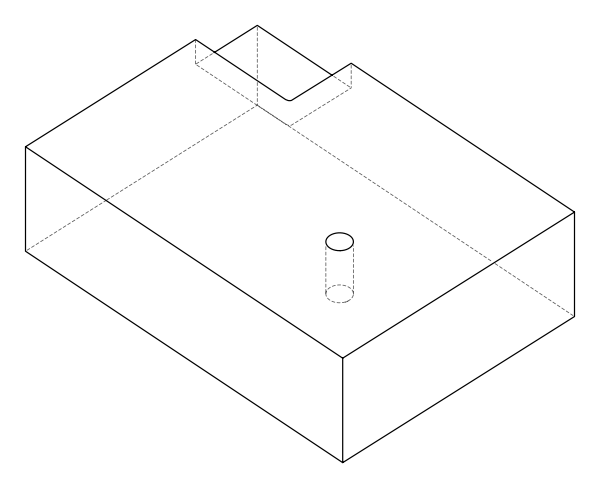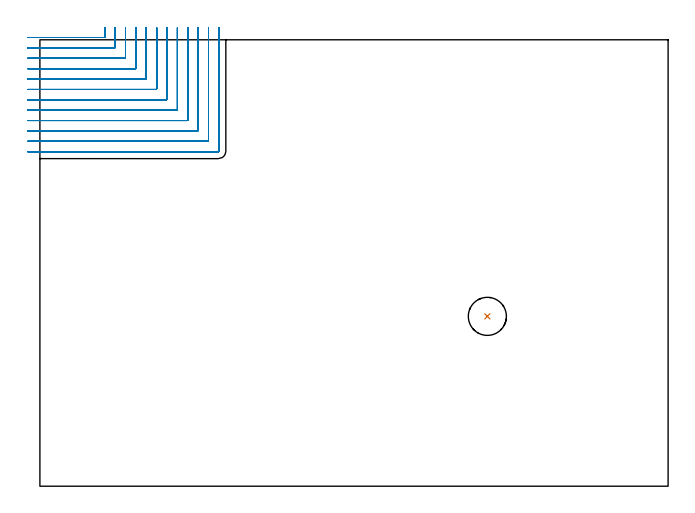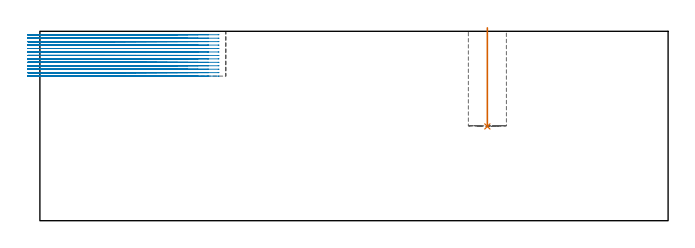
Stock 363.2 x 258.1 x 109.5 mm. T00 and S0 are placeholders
(PLAN: 2 operations, 1 tool changes, 40.4 min)
(1 INDEXABLE_INSERT_DRILL_BLIND_HOLE_FROM_SOLID | STEP1POCKET | NXT0302_015 | 0.23 min | 20788 mm3)
(2 MILL_CORNER_NOTCH_RECTANGULAR | CORNER_NOTCH_RECTANGULAR | NXT0201_009 | Follow Part, ap 2, ae 75% | 40.17 min | 191185 mm3)
(TOOL NXT0302_015 | Index. Insert Drill 22mm [880-D2200L25-03] | D22 PA176 FL66 Z2)
(TOOL NXT0201_009 | ENDMILL 8mm [2P460-0800-NA 1630] | D8 FL26 Z6)
(OP 1 INDEXABLE_INSERT_DRILL_BLIND_HOLE_FROM_SOLID)
G17 G21 G94 G90
T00 M6
G54
G17 G0 G90 X258.7 Y98.2 S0 M3
G43 Z119.5 H1
G94 G81 G98 Z54.5 F250. R111.5
G80
M5
M2
(OP 2 MILL_CORNER_NOTCH_RECTANGULAR)
G17 G21 G94 G90
T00 M6
G54
G17 G0 G90 X-6.783 Y259.4 S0 M3
G43 Z119.5 H1
Z107.508
G94 G1 X-3.783 F250.
X37.105 F500.
G3 X37.5 Y259.795 R0.4
G1 Y262.1
Y265.1 F250.
G0 Z119.5
X-7. Y253.4
Z107.508
G1 X-4.
X43.105 F500.
G3 X43.5 Y253.795 R0.4
G1 Y262.1
Y265.1 F250.
G0 Z119.5
X-7. Y247.4
Z107.508
G1 X-4.
X49.104 F500.
G3 X49.5 Y247.796 R0.4
G1 Y262.1
Y265.1 F250.
G0 Z119.5
X-7. Y241.4
Z107.508
G1 X-4.
X55.104 F500.
G3 X55.5 Y241.796 R0.4
G1 Y262.1
Y265.1 F250.
G0 Z119.5
X-7. Y235.4
Z107.508
G1 X-4.
X61.104 F500.
G3 X61.5 Y235.796 R0.4
G1 Y262.1
Y265.1 F250.
G0 Z119.5
X-7. Y229.4
Z107.508
G1 X-4.
X67.104 F500.
G3 X67.5 Y229.796 R0.4
G1 Y262.1
Y265.1 F250.
G0 Z119.5
X-7. Y223.4
Z107.508
G1 X-4.
X73.104 F500.
G3 X73.5 Y223.796 R0.4
G1 Y262.1
Y265.1 F250.
G0 Z119.5
X-7. Y217.4
Z107.508
G1 X-4.
X79.103 F500.
G3 X79.5 Y217.797 R0.4
G1 Y262.1
Y265.1 F250.
G0 Z119.5
X-7. Y211.4
Z107.508
G1 X-4.
X85.103 F500.
G3 X85.5 Y211.797 R0.4
G1 Y262.1
Y265.1 F250.
G0 Z119.5
X-7. Y205.4
Z107.508
G1 X-4.
X91.103 F500.
G3 X91.5 Y205.797 R0.4
G1 Y262.1
Y265.1 F250.
G0 Z119.5
X-7. Y199.4
Z107.508
G1 X-4.
X97.103 F500.
G3 X97.5 Y199.797 R0.4
G1 Y262.1
Y265.1 F250.
G0 Z119.5
X-7. Y193.4
Z107.508
G1 X-4.
X103.103 F500.
G3 X103.5 Y193.797 R0.4
G1 Y262.1
Y265.1 F250.
G0 Z119.5
X-6.783 Y259.4
Z105.515
G1 X-3.783
X37.105 F500.
G3 X37.5 Y259.795 R0.4
G1 Y262.1
Y265.1 F250.
G0 Z119.5
X-7. Y253.4
Z105.515
G1 X-4.
X43.105 F500.
G3 X43.5 Y253.795 R0.4
G1 Y262.1
Y265.1 F250.
G0 Z119.5
X-7. Y247.4
Z105.515
G1 X-4.
X49.104 F500.
G3 X49.5 Y247.796 R0.4
G1 Y262.1
Y265.1 F250.
G0 Z119.5
X-7. Y241.4
Z105.515
G1 X-4.
X55.104 F500.
G3 X55.5 Y241.796 R0.4
G1 Y262.1
Y265.1 F250.
G0 Z119.5
X-7. Y235.4
Z105.515
G1 X-4.
X61.104 F500.
G3 X61.5 Y235.796 R0.4
G1 Y262.1
Y265.1 F250.
G0 Z119.5
X-7. Y229.4
Z105.515
G1 X-4.
X67.104 F500.
G3 X67.5 Y229.796 R0.4
G1 Y262.1
Y265.1 F250.
G0 Z119.5
X-7. Y223.4
Z105.515
G1 X-4.
X73.104 F500.
G3 X73.5 Y223.796 R0.4
G1 Y262.1
Y265.1 F250.
G0 Z119.5
X-7. Y217.4
Z105.515
G1 X-4.
X79.103 F500.
G3 X79.5 Y217.797 R0.4
G1 Y262.1
Y265.1 F250.
G0 Z119.5
X-7. Y211.4
Z105.515
G1 X-4.
X85.103 F500.
G3 X85.5 Y211.797 R0.4
G1 Y262.1
Y265.1 F250.
G0 Z119.5
X-7. Y205.4
Z105.515
G1 X-4.
X91.103 F500.
G3 X91.5 Y205.797 R0.4
G1 Y262.1
Y265.1 F250.
G0 Z119.5
X-7. Y199.4
Z105.515
G1 X-4.
X97.103 F500.
G3 X97.5 Y199.797 R0.4
G1 Y262.1
Y265.1 F250.
G0 Z119.5
X-7. Y193.4
Z105.515
G1 X-4.
X103.103 F500.
G3 X103.5 Y193.797 R0.4
G1 Y262.1
Y265.1 F250.
G0 Z119.5
X-6.783 Y259.4
Z103.523
G1 X-3.783
X37.105 F500.
G3 X37.5 Y259.795 R0.4
G1 Y262.1
Y265.1 F250.
G0 Z119.5
X-7. Y253.4
Z103.523
G1 X-4.
X43.105 F500.
G3 X43.5 Y253.795 R0.4
G1 Y262.1
Y265.1 F250.
G0 Z119.5
X-7. Y247.4
Z103.523
G1 X-4.
X49.104 F500.
G3 X49.5 Y247.796 R0.4
G1 Y262.1
Y265.1 F250.
G0 Z119.5
X-7. Y241.4
Z103.523
G1 X-4.
X55.104 F500.
G3 X55.5 Y241.796 R0.4
G1 Y262.1
Y265.1 F250.
G0 Z119.5
X-7. Y235.4
Z103.523
G1 X-4.
X61.104 F500.
G3 X61.5 Y235.796 R0.4
G1 Y262.1
Y265.1 F250.
G0 Z119.5
X-7. Y229.4
Z103.523
G1 X-4.
X67.104 F500.
G3 X67.5 Y229.796 R0.4
G1 Y262.1
Y265.1 F250.
G0 Z119.5
X-7. Y223.4
Z103.523
G1 X-4.
X73.104 F500.
G3 X73.5 Y223.796 R0.4
G1 Y262.1
Y265.1 F250.
G0 Z119.5
X-7. Y217.4
Z103.523
G1 X-4.
X79.103 F500.
G3 X79.5 Y217.797 R0.4
G1 Y262.1
Y265.1 F250.
G0 Z119.5
X-7. Y211.4
Z103.523
G1 X-4.
X85.103 F500.
G3 X85.5 Y211.797 R0.4
G1 Y262.1
Y265.1 F250.
G0 Z119.5
X-7. Y205.4
Z103.523
G1 X-4.
X91.103 F500.
G3 X91.5 Y205.797 R0.4
G1 Y262.1
Y265.1 F250.
G0 Z119.5
X-7. Y199.4
Z103.523
G1 X-4.
X97.103 F500.
G3 X97.5 Y199.797 R0.4
G1 Y262.1
Y265.1 F250.
G0 Z119.5
X-7. Y193.4
Z103.523
G1 X-4.
X103.103 F500.
G3 X103.5 Y193.797 R0.4
G1 Y262.1
Y265.1 F250.
G0 Z119.5
X-6.783 Y259.4
Z101.531
G1 X-3.783
X37.105 F500.
G3 X37.5 Y259.795 R0.4
G1 Y262.1
Y265.1 F250.
G0 Z119.5
X-7. Y253.4
Z101.531
G1 X-4.
X43.105 F500.
G3 X43.5 Y253.795 R0.4
G1 Y262.1
Y265.1 F250.
G0 Z119.5
X-7. Y247.4
Z101.531
G1 X-4.
X49.104 F500.
G3 X49.5 Y247.796 R0.4
G1 Y262.1
Y265.1 F250.
G0 Z119.5
X-7. Y241.4
Z101.531
G1 X-4.
X55.104 F500.
G3 X55.5 Y241.796 R0.4
G1 Y262.1
Y265.1 F250.
G0 Z119.5
X-7. Y235.4
Z101.531
G1 X-4.
X61.104 F500.
G3 X61.5 Y235.796 R0.4
G1 Y262.1
Y265.1 F250.
G0 Z119.5
X-7. Y229.4
Z101.531
G1 X-4.
X67.104 F500.
G3 X67.5 Y229.796 R0.4
G1 Y262.1
Y265.1 F250.
G0 Z119.5
X-7. Y223.4
Z101.531
G1 X-4.
X73.104 F500.
G3 X73.5 Y223.796 R0.4
G1 Y262.1
Y265.1 F250.
G0 Z119.5
X-7. Y217.4
Z101.531
G1 X-4.
X79.103 F500.
G3 X79.5 Y217.797 R0.4
G1 Y262.1
Y265.1 F250.
G0 Z119.5
X-7. Y211.4
Z101.531
G1 X-4.
X85.103 F500.
G3 X85.5 Y211.797 R0.4
G1 Y262.1
Y265.1 F250.
G0 Z119.5
X-7. Y205.4
Z101.531
G1 X-4.
X91.103 F500.
G3 X91.5 Y205.797 R0.4
G1 Y262.1
Y265.1 F250.
G0 Z119.5
X-7. Y199.4
Z101.531
G1 X-4.
X97.103 F500.
G3 X97.5 Y199.797 R0.4
G1 Y262.1
Y265.1 F250.
G0 Z119.5
X-7. Y193.4
Z101.531
G1 X-4.
X103.103 F500.
G3 X103.5 Y193.797 R0.4
G1 Y262.1
Y265.1 F250.
G0 Z119.5
X-6.783 Y259.4
Z99.538
G1 X-3.783
X37.105 F500.
G3 X37.5 Y259.795 R0.4
G1 Y262.1
Y265.1 F250.
G0 Z119.5
X-7. Y253.4
Z99.538
G1 X-4.
X43.105 F500.
G3 X43.5 Y253.795 R0.4
G1 Y262.1
Y265.1 F250.
G0 Z119.5
X-7. Y247.4
Z99.538
G1 X-4.
X49.104 F500.
G3 X49.5 Y247.796 R0.4
G1 Y262.1
Y265.1 F250.
G0 Z119.5
X-7. Y241.4
Z99.538
G1 X-4.
X55.104 F500.
G3 X55.5 Y241.796 R0.4
G1 Y262.1
Y265.1 F250.
G0 Z119.5
X-7. Y235.4
Z99.538
G1 X-4.
X61.104 F500.
G3 X61.5 Y235.796 R0.4
G1 Y262.1
Y265.1 F250.
G0 Z119.5
X-7. Y229.4
Z99.538
G1 X-4.
X67.104 F500.
G3 X67.5 Y229.796 R0.4
G1 Y262.1
Y265.1 F250.
G0 Z119.5
X-7. Y223.4
Z99.538
G1 X-4.
X73.104 F500.
G3 X73.5 Y223.796 R0.4
G1 Y262.1
Y265.1 F250.
G0 Z119.5
X-7. Y217.4
Z99.538
G1 X-4.
X79.103 F500.
G3 X79.5 Y217.797 R0.4
G1 Y262.1
Y265.1 F250.
G0 Z119.5
X-7. Y211.4
Z99.538
G1 X-4.
X85.103 F500.
G3 X85.5 Y211.797 R0.4
G1 Y262.1
Y265.1 F250.
G0 Z119.5
X-7. Y205.4
Z99.538
G1 X-4.
X91.103 F500.
G3 X91.5 Y205.797 R0.4
G1 Y262.1
Y265.1 F250.
G0 Z119.5
X-7. Y199.4
Z99.538
G1 X-4.
X97.103 F500.
G3 X97.5 Y199.797 R0.4
G1 Y262.1
Y265.1 F250.
G0 Z119.5
X-7. Y193.4
Z99.538
G1 X-4.
X103.103 F500.
G3 X103.5 Y193.797 R0.4
G1 Y262.1
Y265.1 F250.
G0 Z119.5
X-6.783 Y259.4
Z97.546
G1 X-3.783
X37.105 F500.
G3 X37.5 Y259.795 R0.4
G1 Y262.1
Y265.1 F250.
G0 Z119.5
X-7. Y253.4
Z97.546
G1 X-4.
X43.105 F500.
G3 X43.5 Y253.795 R0.4
G1 Y262.1
Y265.1 F250.
G0 Z119.5
X-7. Y247.4
Z97.546
G1 X-4.
X49.104 F500.
G3 X49.5 Y247.796 R0.4
G1 Y262.1
Y265.1 F250.
G0 Z119.5
X-7. Y241.4
Z97.546
G1 X-4.
X55.104 F500.
G3 X55.5 Y241.796 R0.4
G1 Y262.1
Y265.1 F250.
G0 Z119.5
X-7. Y235.4
Z97.546
G1 X-4.
X61.104 F500.
G3 X61.5 Y235.796 R0.4
G1 Y262.1
Y265.1 F250.
G0 Z119.5
X-7. Y229.4
Z97.546
G1 X-4.
X67.104 F500.
G3 X67.5 Y229.796 R0.4
G1 Y262.1
Y265.1 F250.
G0 Z119.5
X-7. Y223.4
Z97.546
G1 X-4.
X73.104 F500.
G3 X73.5 Y223.796 R0.4
G1 Y262.1
Y265.1 F250.
G0 Z119.5
X-7. Y217.4
Z97.546
G1 X-4.
X79.103 F500.
G3 X79.5 Y217.797 R0.4
G1 Y262.1
Y265.1 F250.
G0 Z119.5
X-7. Y211.4
Z97.546
G1 X-4.
X85.103 F500.
G3 X85.5 Y211.797 R0.4
G1 Y262.1
Y265.1 F250.
G0 Z119.5
X-7. Y205.4
Z97.546
G1 X-4.
X91.103 F500.
G3 X91.5 Y205.797 R0.4
G1 Y262.1
Y265.1 F250.
G0 Z119.5
X-7. Y199.4
Z97.546
G1 X-4.
X97.103 F500.
G3 X97.5 Y199.797 R0.4
G1 Y262.1
Y265.1 F250.
G0 Z119.5
X-7. Y193.4
Z97.546
G1 X-4.
X103.103 F500.
G3 X103.5 Y193.797 R0.4
G1 Y262.1
Y265.1 F250.
G0 Z119.5
X-6.783 Y259.4
Z95.554
G1 X-3.783
X37.105 F500.
G3 X37.5 Y259.795 R0.4
G1 Y262.1
Y265.1 F250.
G0 Z119.5
X-7. Y253.4
Z95.554
G1 X-4.
X43.105 F500.
G3 X43.5 Y253.795 R0.4
G1 Y262.1
Y265.1 F250.
G0 Z119.5
X-7. Y247.4
Z95.554
G1 X-4.
X49.104 F500.
G3 X49.5 Y247.796 R0.4
G1 Y262.1
Y265.1 F250.
G0 Z119.5
X-7. Y241.4
Z95.554
G1 X-4.
X55.104 F500.
G3 X55.5 Y241.796 R0.4
G1 Y262.1
Y265.1 F250.
G0 Z119.5
X-7. Y235.4
Z95.554
G1 X-4.
X61.104 F500.
G3 X61.5 Y235.796 R0.4
G1 Y262.1
Y265.1 F250.
G0 Z119.5
X-7. Y229.4
Z95.554
G1 X-4.
X67.104 F500.
G3 X67.5 Y229.796 R0.4
G1 Y262.1
Y265.1 F250.
G0 Z119.5
X-7. Y223.4
Z95.554
G1 X-4.
X73.104 F500.
G3 X73.5 Y223.796 R0.4
G1 Y262.1
Y265.1 F250.
G0 Z119.5
X-7. Y217.4
Z95.554
G1 X-4.
X79.103 F500.
G3 X79.5 Y217.797 R0.4
G1 Y262.1
Y265.1 F250.
G0 Z119.5
X-7. Y211.4
Z95.554
G1 X-4.
X85.103 F500.
G3 X85.5 Y211.797 R0.4
G1 Y262.1
Y265.1 F250.
G0 Z119.5
X-7. Y205.4
Z95.554
G1 X-4.
X91.103 F500.
G3 X91.5 Y205.797 R0.4
G1 Y262.1
Y265.1 F250.
G0 Z119.5
X-7. Y199.4
Z95.554
G1 X-4.
X97.103 F500.
G3 X97.5 Y199.797 R0.4
G1 Y262.1
Y265.1 F250.
G0 Z119.5
X-7. Y193.4
Z95.554
G1 X-4.
X103.103 F500.
G3 X103.5 Y193.797 R0.4
G1 Y262.1
Y265.1 F250.
G0 Z119.5
X-6.783 Y259.4
Z93.562
G1 X-3.783
X37.105 F500.
G3 X37.5 Y259.795 R0.4
G1 Y262.1
Y265.1 F250.
G0 Z119.5
X-7. Y253.4
Z93.562
G1 X-4.
X43.105 F500.
G3 X43.5 Y253.795 R0.4
G1 Y262.1
Y265.1 F250.
G0 Z119.5
X-7. Y247.4
Z93.562
G1 X-4.
X49.104 F500.
G3 X49.5 Y247.796 R0.4
G1 Y262.1
Y265.1 F250.
G0 Z119.5
X-7. Y241.4
Z93.562
G1 X-4.
X55.104 F500.
G3 X55.5 Y241.796 R0.4
G1 Y262.1
Y265.1 F250.
G0 Z119.5
X-7. Y235.4
Z93.562
G1 X-4.
X61.104 F500.
G3 X61.5 Y235.796 R0.4
G1 Y262.1
Y265.1 F250.
G0 Z119.5
X-7. Y229.4
Z93.562
G1 X-4.
X67.104 F500.
G3 X67.5 Y229.796 R0.4
G1 Y262.1
Y265.1 F250.
G0 Z119.5
X-7. Y223.4
Z93.562
G1 X-4.
X73.104 F500.
G3 X73.5 Y223.796 R0.4
G1 Y262.1
Y265.1 F250.
G0 Z119.5
X-7. Y217.4
Z93.562
G1 X-4.
X79.103 F500.
G3 X79.5 Y217.797 R0.4
G1 Y262.1
Y265.1 F250.
G0 Z119.5
X-7. Y211.4
Z93.562
G1 X-4.
X85.103 F500.
G3 X85.5 Y211.797 R0.4
G1 Y262.1
Y265.1 F250.
G0 Z119.5
X-7. Y205.4
Z93.562
G1 X-4.
X91.103 F500.
G3 X91.5 Y205.797 R0.4
G1 Y262.1
Y265.1 F250.
G0 Z119.5
X-7. Y199.4
Z93.562
G1 X-4.
X97.103 F500.
G3 X97.5 Y199.797 R0.4
G1 Y262.1
Y265.1 F250.
G0 Z119.5
X-7. Y193.4
Z93.562
G1 X-4.
X103.103 F500.
G3 X103.5 Y193.797 R0.4
G1 Y262.1
Y265.1 F250.
G0 Z119.5
X-6.783 Y259.4
Z91.569
G1 X-3.783
X37.105 F500.
G3 X37.5 Y259.795 R0.4
G1 Y262.1
Y265.1 F250.
G0 Z119.5
X-7. Y253.4
Z91.569
G1 X-4.
X43.105 F500.
G3 X43.5 Y253.795 R0.4
G1 Y262.1
Y265.1 F250.
G0 Z119.5
X-7. Y247.4
Z91.569
G1 X-4.
X49.104 F500.
G3 X49.5 Y247.796 R0.4
G1 Y262.1
Y265.1 F250.
G0 Z119.5
X-7. Y241.4
Z91.569
G1 X-4.
X55.104 F500.
G3 X55.5 Y241.796 R0.4
G1 Y262.1
Y265.1 F250.
G0 Z119.5
X-7. Y235.4
Z91.569
G1 X-4.
X61.104 F500.
G3 X61.5 Y235.796 R0.4
G1 Y262.1
Y265.1 F250.
G0 Z119.5
X-7. Y229.4
Z91.569
G1 X-4.
X67.104 F500.
G3 X67.5 Y229.796 R0.4
G1 Y262.1
Y265.1 F250.
G0 Z119.5
X-7. Y223.4
Z91.569
G1 X-4.
X73.104 F500.
G3 X73.5 Y223.796 R0.4
G1 Y262.1
Y265.1 F250.
G0 Z119.5
X-7. Y217.4
Z91.569
G1 X-4.
X79.103 F500.
G3 X79.5 Y217.797 R0.4
G1 Y262.1
Y265.1 F250.
G0 Z119.5
X-7. Y211.4
Z91.569
G1 X-4.
X85.103 F500.
G3 X85.5 Y211.797 R0.4
G1 Y262.1
Y265.1 F250.
G0 Z119.5
X-7. Y205.4
Z91.569
G1 X-4.
X91.103 F500.
G3 X91.5 Y205.797 R0.4
G1 Y262.1
Y265.1 F250.
G0 Z119.5
X-7. Y199.4
Z91.569
G1 X-4.
X97.103 F500.
G3 X97.5 Y199.797 R0.4
G1 Y262.1
Y265.1 F250.
G0 Z119.5
X-7. Y193.4
Z91.569
G1 X-4.
X103.103 F500.
G3 X103.5 Y193.797 R0.4
G1 Y262.1
Y265.1 F250.
G0 Z119.5
X-6.783 Y259.4
Z89.577
G1 X-3.783
X37.105 F500.
G3 X37.5 Y259.795 R0.4
G1 Y262.1
Y265.1 F250.
G0 Z119.5
X-7. Y253.4
Z89.577
G1 X-4.
X43.105 F500.
G3 X43.5 Y253.795 R0.4
G1 Y262.1
Y265.1 F250.
G0 Z119.5
X-7. Y247.4
Z89.577
G1 X-4.
X49.104 F500.
G3 X49.5 Y247.796 R0.4
G1 Y262.1
Y265.1 F250.
G0 Z119.5
X-7. Y241.4
Z89.577
G1 X-4.
X55.104 F500.
G3 X55.5 Y241.796 R0.4
G1 Y262.1
Y265.1 F250.
G0 Z119.5
X-7. Y235.4
Z89.577
G1 X-4.
X61.104 F500.
G3 X61.5 Y235.796 R0.4
G1 Y262.1
Y265.1 F250.
G0 Z119.5
X-7. Y229.4
Z89.577
G1 X-4.
X67.104 F500.
G3 X67.5 Y229.796 R0.4
G1 Y262.1
Y265.1 F250.
G0 Z119.5
X-7. Y223.4
Z89.577
G1 X-4.
X73.104 F500.
G3 X73.5 Y223.796 R0.4
G1 Y262.1
Y265.1 F250.
G0 Z119.5
X-7. Y217.4
Z89.577
G1 X-4.
X79.103 F500.
G3 X79.5 Y217.797 R0.4
G1 Y262.1
Y265.1 F250.
G0 Z119.5
X-7. Y211.4
Z89.577
G1 X-4.
X85.103 F500.
G3 X85.5 Y211.797 R0.4
G1 Y262.1
Y265.1 F250.
G0 Z119.5
X-7. Y205.4
Z89.577
G1 X-4.
X91.103 F500.
G3 X91.5 Y205.797 R0.4
G1 Y262.1
Y265.1 F250.
G0 Z119.5
X-7. Y199.4
Z89.577
G1 X-4.
X97.103 F500.
G3 X97.5 Y199.797 R0.4
G1 Y262.1
Y265.1 F250.
G0 Z119.5
X-7. Y193.4
Z89.577
G1 X-4.
X103.103 F500.
G3 X103.5 Y193.797 R0.4
G1 Y262.1
Y265.1 F250.
G0 Z119.5
X-6.783 Y259.4
Z87.585
G1 X-3.783
X37.105 F500.
G3 X37.5 Y259.795 R0.4
G1 Y262.1
Y265.1 F250.
G0 Z119.5
X-7. Y253.4
Z87.585
G1 X-4.
X43.105 F500.
G3 X43.5 Y253.795 R0.4
G1 Y262.1
Y265.1 F250.
G0 Z119.5
X-7. Y247.4
Z87.585
G1 X-4.
X49.104 F500.
G3 X49.5 Y247.796 R0.4
G1 Y262.1
Y265.1 F250.
G0 Z119.5
X-7. Y241.4
Z87.585
G1 X-4.
X55.104 F500.
G3 X55.5 Y241.796 R0.4
G1 Y262.1
Y265.1 F250.
G0 Z119.5
X-7. Y235.4
Z87.585
G1 X-4.
X61.104 F500.
G3 X61.5 Y235.796 R0.4
G1 Y262.1
Y265.1 F250.
G0 Z119.5
X-7. Y229.4
Z87.585
G1 X-4.
X67.104 F500.
G3 X67.5 Y229.796 R0.4
G1 Y262.1
Y265.1 F250.
G0 Z119.5
X-7. Y223.4
Z87.585
G1 X-4.
X73.104 F500.
G3 X73.5 Y223.796 R0.4
G1 Y262.1
Y265.1 F250.
G0 Z119.5
X-7. Y217.4
Z87.585
G1 X-4.
X79.103 F500.
G3 X79.5 Y217.797 R0.4
G1 Y262.1
Y265.1 F250.
G0 Z119.5
X-7. Y211.4
Z87.585
G1 X-4.
X85.103 F500.
G3 X85.5 Y211.797 R0.4
G1 Y262.1
Y265.1 F250.
G0 Z119.5
X-7. Y205.4
Z87.585
G1 X-4.
X91.103 F500.
G3 X91.5 Y205.797 R0.4
G1 Y262.1
Y265.1 F250.
G0 Z119.5
X-7. Y199.4
Z87.585
G1 X-4.
X97.103 F500.
G3 X97.5 Y199.797 R0.4
G1 Y262.1
Y265.1 F250.
G0 Z119.5
X-7. Y193.4
Z87.585
G1 X-4.
X103.103 F500.
G3 X103.5 Y193.797 R0.4
G1 Y262.1
Y265.1 F250.
G0 Z119.5
X-6.783 Y259.4
Z85.592
G1 X-3.783
X37.105 F500.
G3 X37.5 Y259.795 R0.4
G1 Y262.1
Y265.1 F250.
G0 Z119.5
X-7. Y253.4
Z85.592
G1 X-4.
X43.105 F500.
G3 X43.5 Y253.795 R0.4
G1 Y262.1
Y265.1 F250.
G0 Z119.5
X-7. Y247.4
Z85.592
G1 X-4.
X49.104 F500.
G3 X49.5 Y247.796 R0.4
G1 Y262.1
Y265.1 F250.
G0 Z119.5
X-7. Y241.4
Z85.592
G1 X-4.
X55.104 F500.
G3 X55.5 Y241.796 R0.4
G1 Y262.1
Y265.1 F250.
G0 Z119.5
X-7. Y235.4
Z85.592
G1 X-4.
X61.104 F500.
G3 X61.5 Y235.796 R0.4
G1 Y262.1
Y265.1 F250.
G0 Z119.5
X-7. Y229.4
Z85.592
G1 X-4.
X67.104 F500.
G3 X67.5 Y229.796 R0.4
G1 Y262.1
Y265.1 F250.
G0 Z119.5
X-7. Y223.4
Z85.592
G1 X-4.
X73.104 F500.
G3 X73.5 Y223.796 R0.4
G1 Y262.1
Y265.1 F250.
G0 Z119.5
X-7. Y217.4
Z85.592
G1 X-4.
X79.103 F500.
G3 X79.5 Y217.797 R0.4
G1 Y262.1
Y265.1 F250.
G0 Z119.5
X-7. Y211.4
Z85.592
G1 X-4.
X85.103 F500.
G3 X85.5 Y211.797 R0.4
G1 Y262.1
Y265.1 F250.
G0 Z119.5
X-7. Y205.4
Z85.592
G1 X-4.
X91.103 F500.
G3 X91.5 Y205.797 R0.4
G1 Y262.1
Y265.1 F250.
G0 Z119.5
X-7. Y199.4
Z85.592
G1 X-4.
X97.103 F500.
G3 X97.5 Y199.797 R0.4
G1 Y262.1
Y265.1 F250.
G0 Z119.5
X-7. Y193.4
Z85.592
G1 X-4.
X103.103 F500.
G3 X103.5 Y193.797 R0.4
G1 Y262.1
Y265.1 F250.
G0 Z119.5
X-6.783 Y259.4
Z83.6
G1 X-3.783
X37.105 F500.
G3 X37.5 Y259.795 R0.4
G1 Y262.1
Y265.1 F250.
G0 Z119.5
X-7. Y253.4
Z83.6
G1 X-4.
X43.105 F500.
G3 X43.5 Y253.795 R0.4
G1 Y262.1
Y265.1 F250.
G0 Z119.5
X-7. Y247.4
Z83.6
G1 X-4.
X49.104 F500.
G3 X49.5 Y247.796 R0.4
G1 Y262.1
Y265.1 F250.
G0 Z119.5
X-7. Y241.4
Z83.6
G1 X-4.
X55.104 F500.
G3 X55.5 Y241.796 R0.4
G1 Y262.1
Y265.1 F250.
G0 Z119.5
X-7. Y235.4
Z83.6
G1 X-4.
X61.104 F500.
G3 X61.5 Y235.796 R0.4
G1 Y262.1
Y265.1 F250.
G0 Z119.5
X-7. Y229.4
Z83.6
G1 X-4.
X67.104 F500.
G3 X67.5 Y229.796 R0.4
G1 Y262.1
Y265.1 F250.
G0 Z119.5
X-7. Y223.4
Z83.6
G1 X-4.
X73.104 F500.
G3 X73.5 Y223.796 R0.4
G1 Y262.1
Y265.1 F250.
G0 Z119.5
X-7. Y217.4
Z83.6
G1 X-4.
X79.103 F500.
G3 X79.5 Y217.797 R0.4
G1 Y262.1
Y265.1 F250.
G0 Z119.5
X-7. Y211.4
Z83.6
G1 X-4.
X85.103 F500.
G3 X85.5 Y211.797 R0.4
G1 Y262.1
Y265.1 F250.
G0 Z119.5
X-7. Y205.4
Z83.6
G1 X-4.
X91.103 F500.
G3 X91.5 Y205.797 R0.4
G1 Y262.1
Y265.1 F250.
G0 Z119.5
X-7. Y199.4
Z83.6
G1 X-4.
X97.103 F500.
G3 X97.5 Y199.797 R0.4
G1 Y262.1
Y265.1 F250.
G0 Z119.5
X-7. Y193.4
Z83.6
G1 X-4.
X103.103 F500.
G3 X103.5 Y193.797 R0.4
G1 Y262.1
Y265.1 F250.
G0 Z119.5
M5
M2
